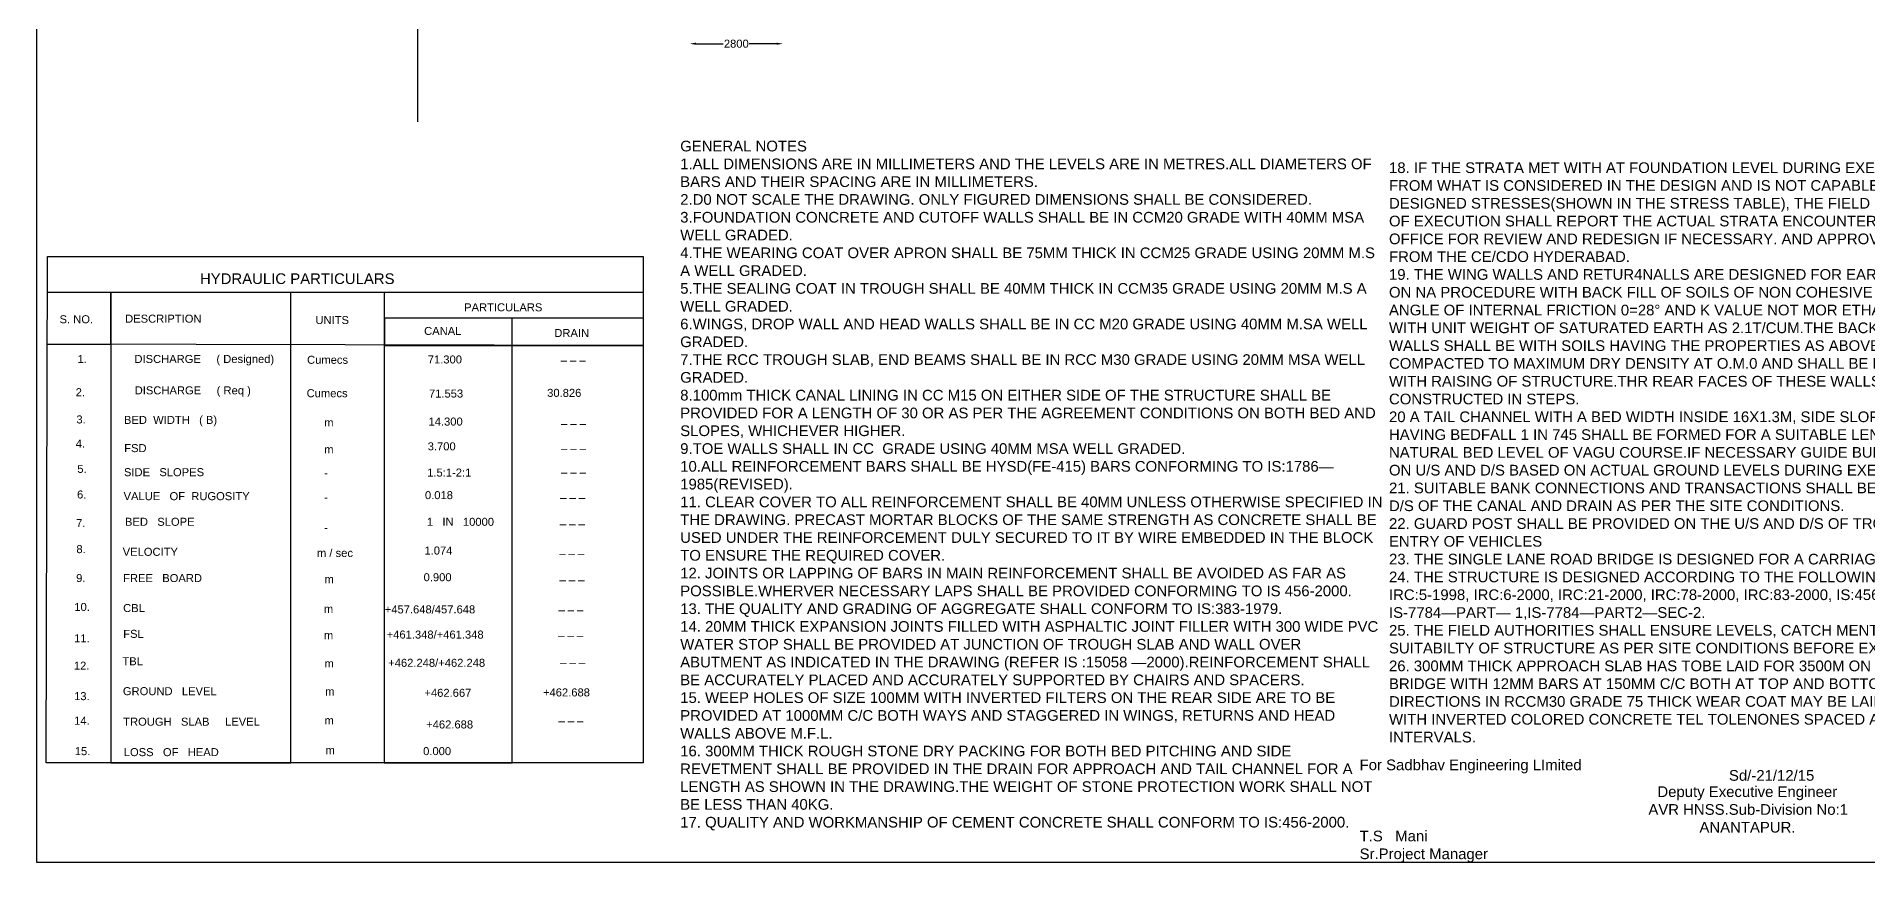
# Model space of a CAD drawing. Header units: inches. Extents: x -10 to 316, y -121 to 110.
# Drawn here: x -9.9 to 161.7, y -120.6 to -43.2 of the extents above; entities that cross this region are included whole.
import ezdxf

# ---------------------------------------------------------------- set-up
doc = ezdxf.new("R2010")
doc.units = ezdxf.units.IN
doc.header["$MEASUREMENT"] = 0
doc.layers.add('DRAWING', color=2, linetype='Continuous')
doc.layers.add('TEXT', color=1, linetype='Continuous')
doc.styles.get("Standard").update_dxf_attribs({"font": 'arial.ttf', "height": 0.75})
doc.dimstyles.get("Standard").update_dxf_attribs({"dimtxt": 0.75, "dimasz": 0.6, "dimexe": 0.18, "dimexo": 0.0625, "dimgap": 0.09, "dimtad": 0, "dimtih": 1, "dimtoh": 1, "dimdec": 4, "dimzin": 0, "dimdsep": 46, "dimtxsty": 'Standard', "dimcen": 0.09, "dimse1": 1, "dimse2": 1, "dimadec": 0, "dimazin": 0, "dimtfac": 1, "dimtdec": 4, "dimtofl": 0, "dimtmove": 0, "dimatfit": 3, "dimfxl": 1, "dimtolj": 1, "dimtzin": 0, "dimarcsym": 0})

# ---------------------------------------------------------------- blocks, each defined once
blk = doc.blocks.new('*D56')
at = {"color": 0, "lineweight": -2, "transparency": 16777216}
for p, q in [((51.94, -43.88), (54.49, -43.88)), ((59.48, -43.88), (56.92, -43.88))]:
    blk.add_line(p, q, dxfattribs=at)
at = {"color": 0, "transparency": 16777216}
for points in [[(51.94, -43.78), (51.94, -43.98), (51.34, -43.88)], [(59.48, -43.78), (59.48, -43.98), (60.08, -43.88)]]:
    blk.add_solid(points, dxfattribs=at)
at = {"layer": 'Defpoints', "color": 0, "transparency": 16777216}
for p in [(51.34, -42.7), (60.08, -42.7), (60.08, -43.88)]:
    blk.add_point(p, dxfattribs=at)
at = {"color": 0, "transparency": 16777216, "insert": (55.71, -43.88), "char_height": 0.75, "attachment_point": 5}
blk.add_mtext('\\A1;2800', dxfattribs=at)

msp = doc.modelspace()

# ---------------------------------------------------------------- linework, layer by layer
at = {"color": 0}
msp.add_lwpolyline([(315.50158, 109.95313), (-9.87464, 109.95313), (-9.87464, -120.56317), (315.50158, -120.56317)], close=True, dxfattribs=at)
msp.add_lwpolyline([(26.00921, 54.32671), (25.83741, -51.20496)], dxfattribs=at)
at = {"layer": 'DRAWING', "color": 0}
for points in [[(-8.86469, -63.80052), (46.97532, -63.80052), (46.97532, -111.26529), (-8.98159, -111.26529), (-8.86469, -63.80052)], [(-8.87297, -67.16323), (46.97532, -67.16323), (46.97532, -69.60427), (22.72916, -69.60427), (22.72916, -72.15568), (46.97532, -72.15568), (-8.88493, -72.0181), (-2.92584, -72.03277), (-2.92584, -67.16323), (-2.92584, -111.26529), (13.95871, -111.26529), (13.95871, -67.16323), (22.71618, -67.16323), (22.71618, -69.60427), (22.71618, -111.26529), (34.7067, -111.26529), (34.7067, -69.60427)]]:
    msp.add_lwpolyline(points, dxfattribs=at)

# ---------------------------------------------------------------- texts
at = {"layer": 'TEXT', "color": 0}
for s, height, p in [('HYDRAULIC PARTICULARS', 1, (5.43678, -66.39292)), ('PARTICULARS', 0.75, (30.19601, -68.95057)), ('S. NO.', 0.75, (-7.72288, -70.06838)), ('DESCRIPTION', 0.75, (-1.57853, -70.01598)), ('UNITS', 0.75, (16.26067, -70.14433)), ('CANAL', 0.75, (26.44798, -71.16542)), ('DRAIN', 0.75, (38.65052, -71.35766)), ('1.', 0.75, (-6.03964, -73.79514)), ('DISCHARGE     ( Designed)', 0.75, (-0.70589, -73.78969)), ('Cumecs', 0.75, (15.47569, -73.86736)), ('71.300', 0.75, (26.7904, -73.83502)), ('_ _ _', 0.75, (39.24933, -73.44147)), ('2.', 0.75, (-6.21142, -76.9052)), ('DISCHARGE     ( Req )', 0.75, (-0.68195, -76.73145)), ('Cumecs', 0.75, (15.43381, -77.00024)), ('71.553', 0.75, (26.90069, -77.02984)), ('30.826', 0.75, (37.98115, -76.96605)), ('3.', 0.75, (-6.14701, -79.45759)), ('BED  WIDTH   ( B)', 0.75, (-1.68508, -79.50036)), ('14.300', 0.75, (26.86034, -79.65521)), ('m', 0.75, (17.08601, -79.73454)), ('_ _ _', 0.75, (39.28011, -79.37345)), ('4.', 0.75, (-6.2107, -81.7272)), ('FSD', 0.75, (-1.66312, -82.14238)), ('m', 0.75, (17.08601, -82.2598)), ('3.700', 0.75, (26.78294, -81.97439)), ('_ _ _', 0.75, (39.28011, -81.73861)), ('5.', 0.75, (-6.0604, -84.08655)), ('SIDE   SLOPES', 0.75, (-1.689, -84.39635)), ('1.5:1-2:1', 0.75, (26.73347, -84.43392)), ('_ _ _', 0.75, (39.28004, -83.93258)), ('6.', 0.75, (-6.08187, -86.48881)), ('-', 0.75, (17.08601, -84.45599)), ('0.018', 0.75, (26.5271, -86.54695)), ('VALUE   OF  RUGOSITY', 0.75, (-1.72444, -86.64375)), ('-', 0.75, (17.08601, -86.74873)), ('_ _ _', 0.75, (39.20103, -86.30498)), ('7.', 0.75, (-6.1674, -89.15875)), ('BED   SLOPE', 0.75, (-1.59186, -89.04407)), ('1   IN   10000', 0.75, (26.70768, -89.0465)), ('_ _ _', 0.75, (39.17472, -88.77526)), ('8.', 0.75, (-6.14592, -91.6039)), ('-', 0.75, (17.08601, -89.59654)), ('VELOCITY', 0.75, (-1.8073, -91.85824)), ('m / sec', 0.75, (16.40163, -91.96345)), ('1.074', 0.75, (26.47596, -91.73849)), ('_ _ _', 0.75, (39.12181, -91.5404)), ('9.', 0.75, (-6.16736, -94.31281)), ('FREE   BOARD', 0.75, (-1.76629, -94.3165)), ('m', 0.75, (17.11543, -94.42928)), ('0.900', 0.75, (26.39858, -94.23804)), ('_ _ _', 0.75, (39.14801, -94.01947)), ('10.', 0.75, (-6.33903, -97.02193)), ('CBL', 0.75, (-1.76528, -97.1252)), ('m', 0.75, (17.05545, -97.20635)), ('+457.648/457.648', 0.75, (22.75885, -97.25225)), ('_ _ _', 0.75, (39.04278, -96.83139)), ('11.', 0.75, (-6.36051, -99.9604)), ('FSL', 0.75, (-1.75617, -99.54531)), ('m', 0.75, (17.05545, -99.67218)), ('+461.348/+461.348', 0.75, (22.93725, -99.61047)), ('_ _ _', 0.75, (39.01647, -99.24912)), ('12.', 0.75, (-6.38254, -102.52783)), ('TBL', 0.75, (-1.83222, -102.11238)), ('m', 0.75, (17.11494, -102.31627)), ('+462.248/+462.248', 0.75, (23.07873, -102.25745)), ('_ _ _', 0.75, (39.20116, -101.78788)), ('13.', 0.75, (-6.36106, -105.3805)), ('GROUND   LEVEL', 0.75, (-1.78821, -104.91479)), ('m', 0.75, (17.17268, -104.94576)), ('+462.667', 0.75, (26.47613, -105.06909)), ('+462.688', 0.75, (37.5907, -105.03181)), ('14.', 0.75, (-6.36096, -107.68226)), ('TROUGH   SLAB     LEVEL', 0.75, (-1.75869, -107.77491)), ('m', 0.75, (17.1132, -107.64926)), ('+462.688', 0.75, (26.63872, -108.03319)), ('_ _ _', 0.75, (39.04331, -107.22776)), ('15.', 0.75, (-6.29654, -110.53494)), ('0.000', 0.75, (26.35418, -110.53034)), ('LOSS   OF   HEAD', 0.75, (-1.70523, -110.62603)), ('m', 0.75, (17.20242, -110.44189)), ('Sd/-21/12/15', 1, (148.75369, -112.93237))]:
    msp.add_text(s, height=height, dxfattribs=at).set_placement(p)
at = {"layer": 'TEXT', "color": 0, "char_height": 1, "attachment_point": 1}
for s, insert, width in [('GENERAL NOTES  \\P1.ALL DIMENSIONS ARE IN MILLIMETERS AND THE LEVELS ARE IN METRES.ALL DIAMETERS OF BARS AND THEIR SPACING ARE IN MILLIMETERS. \\P2.D0 NOT SCALE THE DRAWING. ONLY FIGURED DIMENSIONS SHALL BE CONSIDERED. \\P3.FOUNDATION CONCRETE AND CUTOFF WALLS SHALL BE IN CCM20 GRADE WITH 40MM MSA WELL GRADED. \\P4.THE WEARING COAT OVER APRON SHALL BE 75MM THICK IN CCM25 GRADE USING 20MM M.S A WELL GRADED. \\P5.THE SEALING COAT IN TROUGH SHALL BE 40MM THICK IN CCM35 GRADE USING 20MM M.S A WELL GRADED. \\P6.WINGS, DROP WALL AND HEAD WALLS SHALL BE IN CC M20 GRADE USING 40MM M.SA WELL GRADED. \\P7.THE RCC TROUGH SLAB, END BEAMS SHALL BE IN RCC M30 GRADE USING 20MM MSA WELL GRADED. \\P8.100mm THICK CANAL LINING IN CC M15 ON EITHER SIDE OF THE STRUCTURE SHALL BE PROVIDED FOR A LENGTH OF 30 OR AS PER THE AGREEMENT CONDITIONS ON BOTH BED AND SLOPES, WHICHEVER HIGHER. \\P9.TOE WALLS SHALL IN CC  GRADE USING 40MM MSA WELL GRADED. \\P10.ALL REINFORCEMENT BARS SHALL BE HYSD(FE-415) BARS CONFORMING TO IS:1786— 1985(REVISED). \\P11. CLEAR COVER TO ALL REINFORCEMENT SHALL BE 40MM UNLESS OTHERWISE SPECIFIED IN THE DRAWING. PRECAST MORTAR BLOCKS OF THE SAME STRENGTH AS CONCRETE SHALL BE USED UNDER THE REINFORCEMENT DULY SECURED TO IT BY WIRE EMBEDDED IN THE BLOCK TO ENSURE THE REQUIRED COVER. \\P12. JOINTS OR LAPPING OF BARS IN MAIN REINFORCEMENT SHALL BE AVOIDED AS FAR AS POSSIBLE.WHERVER NECESSARY LAPS SHALL BE PROVIDED CONFORMING TO IS 456-2000. \\P13. THE QUALITY AND GRADING OF AGGREGATE SHALL CONFORM TO IS:383-1979. \\P14. 20MM THICK EXPANSION JOINTS FILLED WITH ASPHALTIC JOINT FILLER WITH 300 WIDE PVC WATER STOP SHALL BE PROVIDED AT JUNCTION OF TROUGH SLAB AND WALL OVER ABUTMENT AS INDICATED IN THE DRAWING (REFER IS :15058 —2000).REINFORCEMENT SHALL BE ACCURATELY PLACED AND ACCURATELY SUPPORTED BY CHAIRS AND SPACERS. \\P15. WEEP HOLES OF SIZE 100MM WITH INVERTED FILTERS ON THE REAR SIDE ARE TO BE PROVIDED AT 1000MM C/C BOTH WAYS AND STAGGERED IN WINGS, RETURNS AND HEAD WALLS ABOVE M.F.L. \\P16. 300MM THICK ROUGH STONE DRY PACKING FOR BOTH BED PITCHING AND SIDE REVETMENT SHALL BE PROVIDED IN THE DRAIN FOR APPROACH AND TAIL CHANNEL FOR A LENGTH AS SHOWN IN THE DRAWING.THE WEIGHT OF STONE PROTECTION WORK SHALL NOT BE LESS THAN 40KG. \\P17. QUALITY AND WORKMANSHIP OF CEMENT CONCRETE SHALL CONFORM TO IS:456-2000. ', (50.45169, -52.96873), 65.7471586), ("\\P18. IF THE STRATA MET WITH AT FOUNDATION LEVEL DURING EXECUTION IS DIFFERENT FROM WHAT IS CONSIDERED IN THE DESIGN AND IS NOT CAPABLE OF TAKING THE DESIGNED STRESSES(SHOWN IN THE STRESS TABLE), THE FIELD OFFICERS INUHARGE OF EXECUTION SHALL REPORT THE ACTUAL STRATA ENCOUNTERED, TO THE DESIGNS OFFICE FOR REVIEW AND REDESIGN IF NECESSARY. AND APPROVAL IS TO BE OBTAINED FROM THE CE/CDO HYDERABAD. \\P19. THE WING WALLS AND RETUR4NALLS ARE DESIGNED FOR EARTH PRESSURE BASED ON NA PROCEDURE WITH BACK FILL OF SOILS OF NON COHESIVE NATURE AND AN ANGLE OF INTERNAL FRICTION 0=28° AND K VALUE NOT MOR ETHAN 3000 PER YEAR WITH UNIT WEIGHT OF SATURATED EARTH AS 2.1T/CUM.THE BACK FILLING OF THE WALLS SHALL BE WITH SOILS HAVING THE PROPERTIES AS ABOVE 0=28' AND PROPERLY COMPACTED TO MAXIMUM DRY DENSITY AT O.M.0 AND SHALL BE DONE CONCURRENTLY WITH RAISING OF STRUCTURE.THR REAR FACES OF THESE WALLS SHALL BE CONSTRUCTED IN STEPS. \\P20 A TAIL CHANNEL WITH A BED WIDTH INSIDE 16X1.3M, SIDE SLOPES OF 1.5:1 AND HAVING BEDFALL 1 IN 745 SHALL BE FORMED FOR A SUITABLE LENGTH TO MEET THE NATURAL BED LEVEL OF VAGU COURSE.IF NECESSARY GUIDE BUNDS SHALL BE FORMED ON U/S AND D/S BASED ON ACTUAL GROUND LEVELS DURING EXECUTION. \\P21. SUITABLE BANK CONNECTIONS AND TRANSACTIONS SHALL BE PROVIDED ON U/S AND D/S OF THE CANAL AND DRAIN AS PER THE SITE CONDITIONS. \\P22. GUARD POST SHALL BE PROVIDED ON THE U/S AND D/S OF TROUGH TO STOP THE ENTRY OF VEHICLES \\P23. THE SINGLE LANE ROAD BRIDGE IS DESIGNED FOR A CARRIAGEWAY WIDTH 4.250m \\P24. THE STRUCTURE IS DESIGNED ACCORDING TO THE FOLLOWING IRC AND IS CODES IRC:5-1998, IRC:6-2000, IRC:21-2000, IRC:78-2000, IRC:83-2000, IS:456-2000 & IS-383. IS-7784—PART— 1,IS-7784—PART2—SEC-2. \\P25. THE FIELD AUTHORITIES SHALL ENSURE LEVELS, CATCH MENT AREA, SBC, AND SUITABILTY OF STRUCTURE AS PER SITE CONDITIONS BEFORE EXECUTION. \\P26. 300MM THICK APPROACH SLAB HAS TOBE LAID FOR 3500M ON EITHER SIDE OF BRIDGE WITH 12MM BARS AT 150MM C/C BOTH AT TOP AND BOTTOM IN BOTH DIRECTIONS IN RCCM30 GRADE 75 THICK WEAR COAT MAY BE LAID IN CC M35 GRADE WITH INVERTED COLORED CONCRETE TEL TOLENONES SPACED AT SUITABLE INTERVALS. ", (116.88773, -53.32745), 61.7612588), ('For Sadbhav Engineering LImited \\P\\P\\P\\PT.S   Mani \\PSr.Project Manager ', (114.13255, -110.94232), 21.6192942), ('\\pi0.91722;Deputy Executive Engineer \\P\\pi0.07138;AVR HNSS.Sub-Division No:1 \\P\\pi4.8572;ANANTAPUR.', (141.13019, -113.45686), 18.5970567)]:
    msp.add_mtext(s, dxfattribs=dict(at, insert=insert, width=width))

# ---------------------------------------------------------------- dimensions: what is measured, and where the dimension line sits
at = {"color": 0}
dim = msp.add_linear_dim(base=(60.08294, -43.88392), p1=(51.33539, -42.69517), p2=(60.08294, -42.69517), text='2800', dimstyle='Standard', dxfattribs=at)
dim.commit()
dim.dimension.update_dxf_attribs({"geometry": '*D56', "text_midpoint": (55.70916, -43.88392)})

doc.saveas('drawing.dxf')
